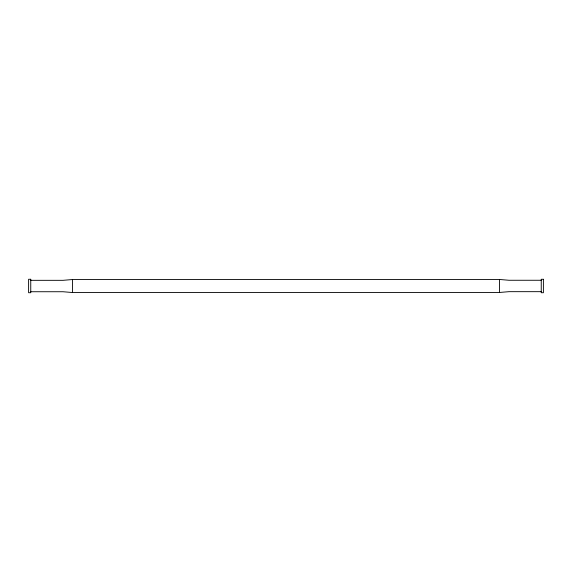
<?xml version="1.0" encoding="UTF-8"?>
<svg xmlns="http://www.w3.org/2000/svg" width="572" height="572" viewBox="0 0 572 572"><rect width="100%" height="100%" fill="white"/><g stroke="black" fill="none" stroke-linecap="round" stroke-linejoin="round"><path stroke-width="0.86" d="M499.556 279.536L72.444 279.536L63.027 280.33L30.752 280.33M499.556 292.464L508.973 291.67L541.248 291.67M541.248 280.266L508.973 280.266L499.556 279.472L499.556 292.528L72.444 292.528L63.027 291.734L30.752 291.734M72.444 279.536L72.444 292.528M30.752 279.272L28.6 279.272L28.6 292.721L30.752 292.721L30.752 279.272M543.4 279.279L541.248 279.279L541.248 292.728L543.4 292.728L543.4 279.279"/></g></svg>
